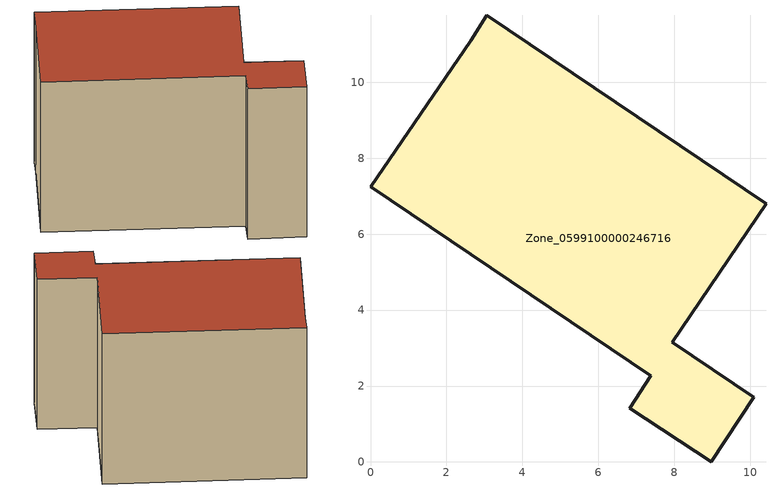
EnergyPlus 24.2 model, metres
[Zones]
Zone_0599100000246716
 floor ground (C_G): 6.83,1.42 7.38,2.27 0,7.25 2.65,11.1 3.06,11.77 10.42,6.8 7.95,3.16 10.1,1.7 8.98,0 z1.47
 wall outside (C_F): 7.38,2.27 6.83,1.42 8.98,0 10.1,1.7 7.95,3.16 10.42,6.8 3.06,11.77 2.65,11.1 0,7.25 7.38,2.27 z1.47:9.31
 roof outside (C_R): 2.65,11.1 0,7.25 7.38,2.27 6.83,1.42 8.98,0 10.1,1.7 7.95,3.16 10.42,6.8 3.06,11.77 z9.31
[BUILDING]
Pand.0599100000246716: North Axis=0; Terrain=City; Loads Convergence Tolerance Value=0.04; Temperature Convergence Tolerance Value=0.4; Solar Distribution=FullExterior; Maximum Number of Warmup Days=25; Minimum Number of Warmup Days=1
[Site:Location]
Rotterdam.The.Hague.AP_ZH_NLD Design_Conditions: Latitude=51.96; Longitude=4.45; Time Zone=1; Elevation=-4.5
[SITE:GROUNDTEMPERATURE:BUILDINGSURFACE]
18, 18, 18, 18, 18, 18, 18, 18, 18, 18, 18, 18
[MATERIAL] Thermal Absorptance=0.9; Solar Absorptance=0.7; Visible Absorptance=0.7
Name | Roughness | Thickness | Conductivity | Density | Specific Heat
G.TI.1975-1991 | MediumSmooth | 0.15 | 0.288461 | 540 | 1210
F.TI.1975-1991 | Rough | 0.3 | 0.230769 | 1920 | 840
R.TI.1975-1991 | MediumRough | 0.2 | 0.153846 | 1500 | 1000
[CONSTRUCTION]
C_G: G.TI.1975-1991
C_F: F.TI.1975-1991
C_R: R.TI.1975-1991
[ZONE]
Zone_0599100000246716: Type=1; Multiplier=1; Ceiling Height=Autocalculate; Volume=Autocalculate; Floor Area=autocalculate; Part of Total Floor Area=Yes
[ZONEINFILTRATION:DESIGNFLOWRATE]
Infil_Zone_0599100000246716: Zone or ZoneList or Space or SpaceList=Zone_0599100000246716; Schedule=AlwaysOn; Design Flow Rate Calculation Method=Flow/Area; Flow Rate per Floor Area=0.003; Constant Term Coefficient=1; Temperature Term Coefficient=0; Velocity Term Coefficient=0; Velocity Squared Term Coefficient=0
[HVACTEMPLATE:ZONE:IDEALLOADSAIRSYSTEM]
Zone_0599100000246716: Maximum Heating Supply Air Temperature=50; Minimum Cooling Supply Air Temperature=13; Maximum Heating Supply Air Humidity Ratio=0.0156; Minimum Cooling Supply Air Humidity Ratio=0.0077; Heating Limit=NoLimit; Cooling Limit=NoLimit; Dehumidification Control Type=ConstantSensibleHeatRatio; Cooling Sensible Heat Ratio=0.7; Dehumidification Setpoint=60; Humidification Control Type=None; Humidification Setpoint=30; Outdoor Air Method=None; Outdoor Air Flow Rate per Person=0.00944; Outdoor Air Flow Rate per Zone Floor Area=0; Outdoor Air Flow Rate per Zone=0; Demand Controlled Ventilation Type=None; Outdoor Air Economizer Type=NoEconomizer; Heat Recovery Type=None; Sensible Heat Recovery Effectiveness=0.7; Latent Heat Recovery Effectiveness=0.65
[ZONECONTROL:THERMOSTAT]
ThermostatControl_Zone_0599100000246716: Zone or ZoneList=Zone_0599100000246716; Control Type Schedule=DualSetpointControlType; Control 1=Thermostat_Zone_0599100000246716; Temperature Difference Between Cutout And Setpoint=0
[THERMOSTATSETPOINT:DUALSETPOINT]
Thermostat_Zone_0599100000246716: Heating Setpoint Temperature Schedule=HeatingSetpoint_Zone_0599100000246716; Cooling Setpoint Temperature Schedule=CoolingSetpoint_Zone_0599100000246716
[SCHEDULE:COMPACT]
HeatingSetpoint_Zone_0599100000246716: Through: 12/31, For: AllDays, Until: 24:00, 21
CoolingSetpoint_Zone_0599100000246716: Through: 12/31, For: AllDays, Until: 24:00, 24
DualSetpointControlType: Through: 12/31, For: AllDays, Until: 24:00, 4
AlwaysOn: Through: 12/31, For: AllDays, Until: 24:00, 1
